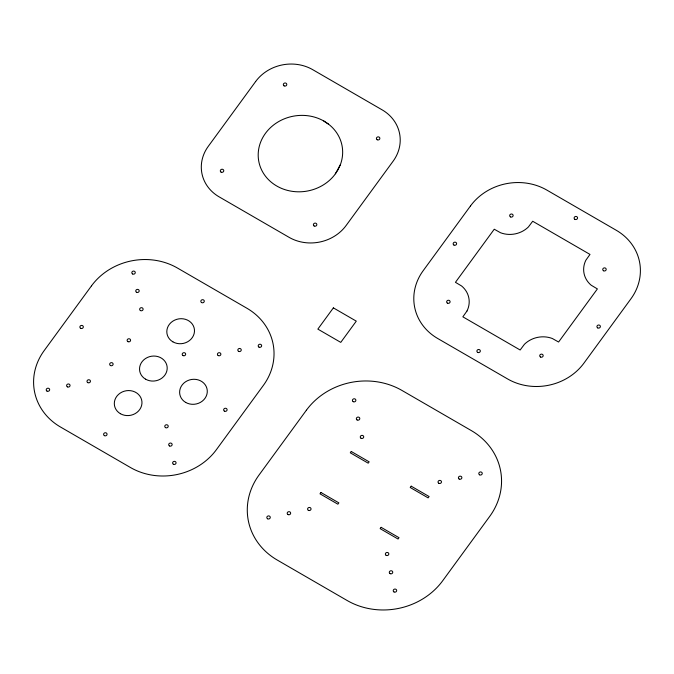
<?xml version="1.0" encoding="UTF-8"?>
<svg xmlns="http://www.w3.org/2000/svg" width="674" height="674" viewBox="0 0 674 674"><rect width="100%" height="100%" fill="white"/><g stroke="black" fill="none" stroke-linecap="round" stroke-linejoin="round"><path stroke-width="1.01" d="M340.336 164.768L337.775 170.193L334.338 175.24A42.361 38.081 -10.1 0 1 275.86 185.485A42.361 38.081 -10.1 0 1 265.623 133.115A42.361 38.081 -10.1 0 1 323.731 120.966L328.474 124.109A42.361 38.081 -10.1 0 1 340.336 164.768L335.399 173.841M323.731 120.966L328.474 124.109M466.998 311L462.853 316.831L520.151 350L524.456 344.262A24.542 22.057 -10.1 0 1 552.301 338.491L558.594 342.021L597.391 288.919L591.208 285.237A24.542 22.057 -10.1 0 1 585.849 260.24L589.994 254.418L532.696 221.249L528.391 226.978A24.542 22.057 -10.1 0 1 500.546 232.757L494.253 229.219L455.447 282.322L461.631 286.003A24.542 22.057 -10.1 0 1 466.998 311M91.487 285.86L44.122 350.682A61.41 55.192 -10.1 0 0 60.492 427.013L130.436 467.503A62.084 55.799 -10.1 0 0 216.396 449.676L263.391 385.368A62.084 55.799 -10.1 0 0 246.844 308.203L177.447 268.033A62.084 55.799 -10.1 0 0 91.487 285.86M255.631 81.546L208.258 146.368A40.592 36.48 -10.1 0 0 219.075 196.816L289.028 237.307A41.257 37.087 -10.1 0 0 346.158 225.461L393.144 161.153A41.257 37.087 -10.1 0 0 382.15 109.862L312.753 69.692A41.257 37.087 -10.1 0 0 255.631 81.546M333.369 307.875L317.85 329.114L340.766 342.384L356.285 321.144L333.369 307.875M306.367 410.239L259.001 475.069A68.352 61.435 -10.1 0 0 277.216 560.027L347.161 600.517A69.018 62.033 -10.1 0 0 442.734 580.693L489.72 516.385A69.018 62.033 -10.1 0 0 471.328 430.593L401.931 390.423A69.018 62.033 -10.1 0 0 306.367 410.239M470.503 205.932L423.137 270.754A54.468 48.958 -10.1 0 0 437.653 338.458L507.606 378.948A55.142 49.556 -10.1 0 0 583.954 363.109L630.94 298.801A55.142 49.556 -10.1 0 0 616.247 230.264L546.85 190.093A55.142 49.556 -10.1 0 0 470.503 205.932M320.95 492.5L319.982 493.831L337.885 504.194L338.862 502.863L320.95 492.5M351.255 451.487L350.286 452.81L368.198 463.181L369.167 461.85L351.255 451.487M381.113 527.329L380.144 528.652L398.048 539.023L399.016 537.692L381.113 527.329M411.182 486.173L410.213 487.504L428.116 497.867L429.094 496.536L411.182 486.173M287.958 514.557A1.736 1.559 -10.1 0 0 290.654 513.285A1.736 1.559 -10.1 0 0 288.177 511.844A1.736 1.559 -10.1 0 0 287.958 514.557M308.347 510.328A1.736 1.559 -10.1 0 0 311.043 509.055A1.736 1.559 -10.1 0 0 308.566 507.615A1.736 1.559 -10.1 0 0 308.347 510.328M267.578 518.786A1.736 1.559 -10.1 0 0 270.274 517.506A1.736 1.559 -10.1 0 0 267.789 516.073A1.736 1.559 -10.1 0 0 267.578 518.786M393.978 591.932A1.736 1.559 -10.1 0 0 396.674 590.66A1.736 1.559 -10.1 0 0 394.189 589.228A1.736 1.559 -10.1 0 0 393.978 591.932M390.052 573.633A1.736 1.559 -10.1 0 0 392.748 572.361A1.736 1.559 -10.1 0 0 390.271 570.92A1.736 1.559 -10.1 0 0 390.052 573.633M386.126 555.334A1.736 1.559 -10.1 0 0 388.822 554.062A1.736 1.559 -10.1 0 0 386.345 552.621A1.736 1.559 -10.1 0 0 386.126 555.334M361.028 438.26A1.736 1.559 -10.1 0 0 363.724 436.988A1.736 1.559 -10.1 0 0 361.239 435.547A1.736 1.559 -10.1 0 0 361.028 438.26M357.102 419.961A1.736 1.559 -10.1 0 0 359.798 418.689A1.736 1.559 -10.1 0 0 357.313 417.248A1.736 1.559 -10.1 0 0 357.102 419.961M353.176 401.662A1.736 1.559 -10.1 0 0 355.872 400.381A1.736 1.559 -10.1 0 0 353.395 398.949A1.736 1.559 -10.1 0 0 353.176 401.662M438.782 483.275A1.736 1.559 -10.1 0 0 441.478 481.994A1.736 1.559 -10.1 0 0 439.001 480.562A1.736 1.559 -10.1 0 0 438.782 483.275M459.171 479.046A1.736 1.559 -10.1 0 0 461.867 477.773A1.736 1.559 -10.1 0 0 459.382 476.333A1.736 1.559 -10.1 0 0 459.171 479.046M479.559 474.816A1.736 1.559 -10.1 0 0 482.247 473.544A1.736 1.559 -10.1 0 0 479.77 472.103A1.736 1.559 -10.1 0 0 479.559 474.816M67.358 386.851A1.736 1.559 -10.1 0 0 70.054 385.579A1.736 1.559 -10.1 0 0 67.569 384.146A1.736 1.559 -10.1 0 0 67.358 386.851M140.419 310.562A1.736 1.559 -10.1 0 0 143.115 309.29A1.736 1.559 -10.1 0 0 140.639 307.849A1.736 1.559 -10.1 0 0 140.419 310.562M46.969 391.08A1.736 1.559 -10.1 0 0 49.665 389.808A1.736 1.559 -10.1 0 0 47.188 388.376A1.736 1.559 -10.1 0 0 46.969 391.08M169.452 445.935A1.736 1.559 -10.1 0 0 172.148 444.655A1.736 1.559 -10.1 0 0 169.663 443.222A1.736 1.559 -10.1 0 0 169.452 445.935M87.746 382.621A1.736 1.559 -10.1 0 0 90.442 381.349A1.736 1.559 -10.1 0 0 87.957 379.917A1.736 1.559 -10.1 0 0 87.746 382.621M165.526 427.628A1.736 1.559 -10.1 0 0 168.222 426.356A1.736 1.559 -10.1 0 0 165.737 424.923A1.736 1.559 -10.1 0 0 165.526 427.628M136.493 292.255A1.736 1.559 -10.1 0 0 139.189 290.983A1.736 1.559 -10.1 0 0 136.712 289.55A1.736 1.559 -10.1 0 0 136.493 292.255M132.576 273.956A1.736 1.559 -10.1 0 0 135.272 272.684A1.736 1.559 -10.1 0 0 132.786 271.251A1.736 1.559 -10.1 0 0 132.576 273.956M258.951 347.11A1.736 1.559 -10.1 0 0 261.647 345.838A1.736 1.559 -10.1 0 0 259.161 344.406A1.736 1.559 -10.1 0 0 258.951 347.11M218.182 355.569A1.736 1.559 -10.1 0 0 220.878 354.297A1.736 1.559 -10.1 0 0 218.393 352.864A1.736 1.559 -10.1 0 0 218.182 355.569M238.562 351.339A1.736 1.559 -10.1 0 0 241.258 350.067A1.736 1.559 -10.1 0 0 238.781 348.635A1.736 1.559 -10.1 0 0 238.562 351.339M173.37 464.234A1.736 1.559 -10.1 0 0 176.066 462.962A1.736 1.559 -10.1 0 0 173.589 461.522A1.736 1.559 -10.1 0 0 173.37 464.234M127.883 341.634A1.736 1.559 -10.1 0 0 130.579 340.362A1.736 1.559 -10.1 0 0 128.102 338.921A1.736 1.559 -10.1 0 0 127.883 341.634M110.426 365.527A1.736 1.559 -10.1 0 0 113.122 364.255A1.736 1.559 -10.1 0 0 110.637 362.823A1.736 1.559 -10.1 0 0 110.426 365.527M182.974 355.569A1.736 1.559 -10.1 0 0 185.67 354.297A1.736 1.559 -10.1 0 0 183.185 352.856A1.736 1.559 -10.1 0 0 182.974 355.569M201.585 302.567A1.736 1.559 -10.1 0 0 204.281 301.295A1.736 1.559 -10.1 0 0 201.796 299.863A1.736 1.559 -10.1 0 0 201.585 302.567M80.627 328.297A1.736 1.559 -10.1 0 0 83.323 327.025A1.736 1.559 -10.1 0 0 80.846 325.584A1.736 1.559 -10.1 0 0 80.627 328.297M104.36 435.623A1.736 1.559 -10.1 0 0 107.056 434.351A1.736 1.559 -10.1 0 0 104.571 432.919A1.736 1.559 -10.1 0 0 104.36 435.623M224.4 411.14A1.736 1.559 -10.1 0 0 227.096 409.868A1.736 1.559 -10.1 0 0 224.611 408.427A1.736 1.559 -10.1 0 0 224.4 411.14M145.592 379.176A13.884 12.477 -10.1 0 0 167.169 369.007A13.884 12.477 -10.1 0 0 147.328 357.506A13.884 12.477 -10.1 0 0 145.592 379.176M185.687 402.42A13.884 12.477 -10.1 0 0 207.263 392.243A13.884 12.477 -10.1 0 0 187.423 380.743A13.884 12.477 -10.1 0 0 185.687 402.42M120.376 413.693A13.884 12.477 -10.1 0 0 141.944 403.524A13.884 12.477 -10.1 0 0 122.104 392.024A13.884 12.477 -10.1 0 0 120.376 413.693M172.881 341.836A13.884 12.477 -10.1 0 0 194.457 331.659A13.884 12.477 -10.1 0 0 174.617 320.158A13.884 12.477 -10.1 0 0 172.881 341.836M574.863 219.32A1.736 1.559 -10.1 0 0 577.559 218.047A1.736 1.559 -10.1 0 0 575.082 216.615A1.736 1.559 -10.1 0 0 574.863 219.32M453.914 245.05A1.736 1.559 -10.1 0 0 456.61 243.777A1.736 1.559 -10.1 0 0 454.124 242.337A1.736 1.559 -10.1 0 0 453.914 245.05M477.639 352.376A1.736 1.559 -10.1 0 0 480.335 351.103A1.736 1.559 -10.1 0 0 477.858 349.671A1.736 1.559 -10.1 0 0 477.639 352.376M597.686 327.893A1.736 1.559 -10.1 0 0 600.374 326.62A1.736 1.559 -10.1 0 0 597.897 325.18A1.736 1.559 -10.1 0 0 597.686 327.893M603.5 270.763A1.736 1.559 -10.1 0 0 606.196 269.49A1.736 1.559 -10.1 0 0 603.71 268.05A1.736 1.559 -10.1 0 0 603.5 270.763M510.429 216.885A1.736 1.559 -10.1 0 0 513.125 215.613A1.736 1.559 -10.1 0 0 510.639 214.18A1.736 1.559 -10.1 0 0 510.429 216.885M447.401 303.14A1.736 1.559 -10.1 0 0 450.097 301.868A1.736 1.559 -10.1 0 0 447.62 300.427A1.736 1.559 -10.1 0 0 447.401 303.14M540.472 357.009A1.736 1.559 -10.1 0 0 543.168 355.737A1.736 1.559 -10.1 0 0 540.691 354.305A1.736 1.559 -10.1 0 0 540.472 357.009M314.143 225.992A1.736 1.559 -10.1 0 0 316.839 224.72A1.736 1.559 -10.1 0 0 314.354 223.288A1.736 1.559 -10.1 0 0 314.143 225.992M221.072 172.123A1.736 1.559 -10.1 0 0 223.768 170.842A1.736 1.559 -10.1 0 0 221.283 169.41A1.736 1.559 -10.1 0 0 221.072 172.123M377.162 139.745A1.736 1.559 -10.1 0 0 379.858 138.473A1.736 1.559 -10.1 0 0 377.381 137.033A1.736 1.559 -10.1 0 0 377.162 139.745M284.091 85.868A1.736 1.559 -10.1 0 0 286.787 84.595A1.736 1.559 -10.1 0 0 284.31 83.155A1.736 1.559 -10.1 0 0 284.091 85.868"/></g></svg>
